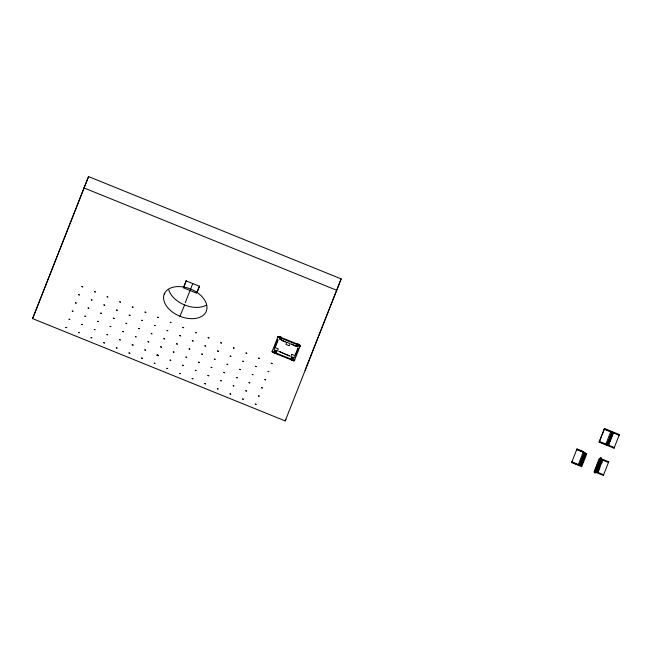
<?xml version="1.0" encoding="UTF-8"?>
<svg xmlns="http://www.w3.org/2000/svg" width="652" height="652" viewBox="0 0 652 652"><rect width="100%" height="100%" fill="white"/><g stroke="black" fill="none" stroke-linecap="round" stroke-linejoin="round"><path stroke-width="0.98" d="M275.503 352.088L274.851 351.094L275.967 351.607L274.899 351.118L275.503 352.276L274.785 352.284L274.916 351.803L274.59 352.3L274.663 351.697L275.739 351.917L274.785 353.107L274.965 352.65M296.986 345.845C297.76 345.25 296.937 344.696 299.358 345.544A0.905 0.587 22.5 0 1 299.985 346.432L300.254 345.788A0.905 0.587 22.5 0 0 299.627 344.908L298.151 344.533M274.981 351.689L275.014 351.102M281.053 338.469C281.46 339.105 278.812 337.646 280.963 338.152L297.165 344.663L296.888 345.381L297.907 345.478M291.803 359.472L291.615 359.928L292.063 358.828C293.261 360.727 290.678 356.546 292.699 358.315C291.314 357.141 292.398 359.399 292.781 358.323M280.963 338.673C281.428 338.836 279.553 337.361 280.702 338.869A0.815 0.53 22.5 0 0 281.232 338.217A0.815 0.53 22.5 0 0 280.034 337.736M274.802 351.395L275.478 351.746L275.087 351.583M291.631 358.176L292.259 358.649M279.83 338.527L280.588 339.105M297.467 345.976L296.603 345.78L297.393 345.038M291.884 358.233L292.357 358.396L291.697 357.972M584.208 452.276L586.001 453.939L583.654 453.751L583.442 454.656L585.227 455.887L582.978 455.601L582.896 456.384L584.591 457.508L582.603 457.142L582.13 457.761L583.956 459.122L581.967 458.763L581.494 459.236L583.32 460.744L581.331 460.377L580.859 460.85L582.684 462.358L580.696 461.991L580.223 462.472L582.057 463.979L580.06 463.613L579.587 464.085L581.421 465.593L579 465.552L579.571 464.892L581.486 465.398L581.462 464.721L579.775 463.596L582.114 463.784L582.097 463.107L580.402 461.975L582.749 462.162L582.733 461.486L581.038 460.361L583.385 460.548L583.369 459.872L581.674 458.747L584.021 458.926L583.996 458.25L582.309 457.125L584.559 457.411L584.632 456.636L582.945 455.512L585.194 455.797L585.268 455.023L583.532 454.045L585.431 454.591L585.895 453.979L584.168 453.148L584.208 452.276L576.841 449.293M608.723 461.812L608.438 462.48L599.18 458.731L594.111 471.665L603.369 475.422L608.723 461.812L601.185 458.755C603.239 459.929 603.369 461.583 600.484 460.573C601.714 462.097 603.133 462.912 599.856 462.186C601.356 463.971 602.179 464.216 599.147 463.947C601.226 465.601 601.16 465.821 598.512 465.561C600.867 467.362 600.101 467.248 598.023 467.264C601.747 469.195 598.088 467.696 597.199 468.951C600.06 470.711 598.503 470.328 596.564 470.573C599.97 472.415 597.15 472.252 595.089 471.673L594.95 472.007M297.41 345.853C298.045 347.606 294.883 344.729 297.312 345.609M285.91 419.252L285.217 420.923L32.6 318.608L88.55 176.578L341.167 278.901L305.136 370.23M88.55 176.578L32.6 318.608M185.282 302.642L192.756 283.579M274.565 353.091L272.748 352.447A0.905 0.587 22.5 0 1 272.12 351.558L277.939 336.758A0.905 0.587 22.5 0 1 278.999 336.554L280.686 337.255L280.572 337.875M274.794 352.585L274.614 353.042L275.429 351.298M274.891 352.357L275.062 351.941M280.743 337.948L280.922 337.491C280.262 339.749 280.458 337.451 280.996 338.453M291.892 358.763L291.452 359.863L291.811 358.624A1.002 0.644 22.5 0 0 293.058 358.69A1.002 0.644 22.5 0 0 291.966 357.598A1.002 0.644 22.5 0 0 291.468 358.592L291.542 359.219M297.768 344.973L297.589 344.24L297.149 345.34L297.744 345.43M297.491 344.949L297.312 345.405L297.76 344.305L297.573 344.884M291.778 358.241L291.697 359.162L292.536 358.747L291.737 360.132L293.376 360.8A0.905 0.587 22.5 0 0 294.427 360.597L300.254 345.788M285.217 420.923L341.167 278.901M571.633 462.57L576.987 448.959L583.467 451.583L578.389 464.517L571.91 461.893L571.633 462.57L581.731 466.661L586.808 453.719L576.702 449.627L576.987 448.959M599.147 442.154L604.502 428.543L619.4 434.574L614.045 448.185L599.147 442.154L604.502 428.543M594.216 472.7L599.93 458.128M594.771 472.488L600.484 457.916M595.17 472.651L600.883 458.079M595.04 473.23L595.846 471.518L597.289 471.779M600.647 458.935L601.177 457.574M601.788 462.227C603.76 461.795 599.848 461.241 600.72 460.133C604.461 461.331 601.552 459.741 600.166 458.739L600.019 459.073M597.99 471.934L596.401 471.388L595.83 472.366M599.897 467.06L598.226 466.555L599.172 466.913M600.525 465.463L598.838 464.933L599.278 465.031M183.725 287.035L186.358 280.678M179.944 316.261A22.706 14.629 22.5 0 0 206.325 311.167L206.871 309.146A22.706 14.629 22.5 0 0 190.62 289.023A22.706 14.629 22.5 0 0 165.209 292.267L164.239 294.117A22.706 14.629 22.5 0 0 179.944 316.261L184.622 304.965A22.706 14.629 22.5 0 0 206.203 305.177M196.977 292.406L198.436 288.869M198.73 288.168L199.61 286.049M277.939 336.758L277.679 337.394A0.905 0.587 22.5 0 1 278.73 337.19C280.653 339.676 281.599 336.367 280.303 337.614M272.12 351.558L272.389 350.915A0.905 0.587 22.5 0 0 273.017 351.803L274.834 352.455M278.73 337.19L278.999 336.554M272.748 352.447L273.017 351.803M279.895 337.638L280.132 337.068M280.336 337.842L280.58 337.223M274.353 353.091L274.614 352.447M280.996 337.092L280.311 338.518L280.27 338.005M280.816 338.119L280.604 339.26L280.042 338.967M291.403 359.912L274.924 353.327L275.584 351.941M281.183 338.82L281.648 337.679M297.548 345.731L297.76 344.101L296.807 345.405M291.183 359.912L291.811 358.576A1.002 0.644 22.5 0 1 291.444 357.606M297.597 344.484L297.834 343.914M292.031 358.681L292.267 358.111M298.062 345.242L297.801 345.878A0.905 0.587 22.5 0 1 298.282 346.22M298.021 345.633L298.477 344.5M292.895 358.706L293.131 358.135M299.358 345.544L299.627 344.908M293.376 360.8L293.644 360.157A0.905 0.587 22.5 0 0 294.696 359.953L294.427 360.597M610.704 431.836L605.773 444.436M611.584 432.194C612.627 430.801 615.162 435.275 611.266 433.23C611.723 434.623 614.339 435.911 610.631 434.851C611.291 436.424 613.499 437.313 609.897 436.571C611.128 438.095 612.546 438.91 609.261 438.185C610.769 439.97 611.592 440.214 608.552 439.945C610.639 441.6 610.574 441.828 607.925 441.559C610.003 443.213 609.938 443.441 607.289 443.181C609.367 444.835 609.302 445.055 606.653 444.794L599.286 441.811M606.515 445.137L607.085 444.159L609.212 444.501L607.387 443.001L607.86 442.521L609.848 442.887L608.023 441.518L608.495 440.907L610.484 441.265L608.789 440.141L608.87 439.366L611.12 439.652L609.286 438.144L609.759 437.671L611.747 438.038L610.06 436.905L610.133 436.131L612.383 436.416L610.557 435.055L611.03 434.436L613.019 434.802L611.323 433.678L611.307 432.993L613.581 433.327L611.723 431.86L604.363 428.877M600.908 459.432L601.185 458.755M619.4 434.574L619.123 435.251L604.225 429.212M614.045 448.185L614.331 447.508L599.424 441.477M603.369 475.422L603.646 474.746L596.115 471.698M164.239 294.117L164.671 293.172M274.704 351.599L275.291 351.526M279.985 338.241C280.539 338.339 279.26 337.842 281.591 339.317M293.082 358.706A1.002 0.644 22.5 0 1 291.468 358.592L291.77 358.274M601.747 462.309C595.936 460.442 606.026 465.365 599.449 463.319C599.799 463.319 600.158 463.499 600.459 463.694M600.484 465.544C601.951 463.287 596.45 463.099 599.856 465.031M597.941 472.015L598.528 471.314L596.841 470.614L596.824 469.937L598.74 470.442L599.204 469.823L597.338 468.617L599.229 469.163L599.701 468.543L597.974 467.712L597.843 466.62L597.476 467.582L598.585 468.266M297.157 344.166L297.597 344.183M280.001 338.005C281.525 340.393 278.437 338.29 280.759 338.755M291.786 357.614A0.815 0.53 22.5 0 0 291.525 358.25L291.713 358.404M274.802 351.477L274.859 351.909M275.633 352.113L275.299 352.186M280.971 337.434L297.524 344.069M291.656 359.276L275.168 352.675M281.11 337.972L281.183 337.443M296.741 345.299L297.524 344.794M292.275 358.999L291.786 358.885M297.035 345.226L297.214 345.193M292.3 358.698L292.471 358.657A0.815 0.53 22.5 0 1 291.525 358.25M599.84 467.182C601.307 464.852 595.838 464.713 599.221 466.653M601.12 461.803C599.318 462.048 599.946 459.106 601.731 460.459M600.468 463.409C598.919 463.8 599.147 460.695 601.095 462.072M597.876 469.872C596.523 470.345 596.49 467.174 598.56 468.543M597.297 471.494C595.626 471.763 596.067 468.812 597.9 470.149M280.417 338.779L280.686 338.804A0.815 0.53 22.5 0 1 279.741 338.07M599.302 465.039L599.824 465.308M83.864 187.874L336.489 290.197M571.771 462.227L579.139 465.21M292.039 359.505L293.644 360.157M156.48 355.055L158.346 355.813M274.631 351.778A1.002 0.644 22.5 0 0 276.252 351.893A1.002 0.644 22.5 0 0 275.136 350.776A1.002 0.644 22.5 0 0 274.631 351.778L275.038 352.047M292.349 358.478L292.479 358.722A0.815 0.53 22.5 0 0 293.001 358.266M276.301 351.762A1.002 0.644 22.5 0 1 274.443 351.086M276.098 351.746A0.815 0.53 22.5 0 1 274.614 351.11M281.387 338.787A1.002 0.644 22.5 0 1 279.789 338.73A1.002 0.644 22.5 0 1 280.221 337.703A1.002 0.644 22.5 0 1 281.387 338.787A1.002 0.644 22.5 0 1 279.561 338.046M280.042 337.589A1.002 0.644 22.5 0 1 281.346 338.135M298.29 345.438A1.002 0.644 22.5 0 1 296.505 345.218M296.611 344.509A1.002 0.644 22.5 0 1 298.306 345.234M296.799 344.59A0.815 0.53 22.5 0 1 297.948 344.875A0.815 0.53 22.5 0 1 297.809 345.65A0.815 0.53 22.5 0 1 296.684 345.234M297.793 343.922A0.815 0.53 22.5 0 1 298.298 344.28M280.042 337.296A0.815 0.53 22.5 0 1 281.346 337.337M184.622 304.965A22.706 14.629 22.5 0 1 168.811 290.034M601.763 460.263A1.345 0.864 22.5 0 1 600.435 458.845M65.844 327.394L66.691 327.679L65.844 327.394M69.047 319.219L69.903 319.513L69.047 319.195M72.25 311.053L73.105 311.338L72.25 311.02M75.453 302.878L76.308 303.172L75.469 302.83M78.656 294.712L79.511 294.997L78.664 294.68M78.468 332.504L79.324 332.797L78.468 332.479M81.859 286.538L82.714 286.831L81.859 286.538M81.671 324.337L82.527 324.623L81.671 324.337M84.874 316.163L85.73 316.456L84.882 316.138M88.077 307.997L88.933 308.282L88.085 307.964M91.288 299.822L92.136 300.116L91.296 299.773M91.093 337.622L91.948 337.907L91.109 337.565M94.491 291.656L95.339 291.941L94.491 291.656M94.295 329.447L95.151 329.741L94.304 329.423M97.507 321.281L98.354 321.566L97.507 321.281M100.71 313.107L101.557 313.4L100.71 313.082M103.912 304.94L104.768 305.226L103.912 304.908M103.725 342.732L104.573 343.025L103.725 342.707M107.115 296.766L107.971 297.059L107.124 296.741M106.928 334.566L107.776 334.851L106.936 334.509M110.131 326.391L110.987 326.685L110.131 326.367M113.334 318.225L114.19 318.51L113.334 318.225M116.537 310.05L117.393 310.344L116.545 310.026M116.349 347.85L117.205 348.135L116.349 347.818M119.74 301.884L120.596 302.169L119.748 301.852M119.552 339.676L120.408 339.969L119.56 339.651M122.755 331.509L123.611 331.795L122.772 331.452M125.958 323.335L126.814 323.628L125.966 323.31M129.161 315.169L130.017 315.454L129.161 315.169M128.974 352.96L129.829 353.254L128.974 352.96M132.372 306.994L133.22 307.288L132.38 306.945M132.177 344.794L133.032 345.079L132.177 344.794M135.38 336.619L136.235 336.913L135.388 336.595M138.591 328.453L139.438 328.738L138.599 328.396M141.794 320.279L142.649 320.572L141.794 320.254M141.598 358.078L142.454 358.364L141.606 358.046M144.997 312.112L145.852 312.398L144.997 312.112M144.809 349.904L145.657 350.197L144.809 349.904M148.012 341.738L148.868 342.023L148.012 341.705M151.215 333.563L152.071 333.857L151.223 333.514M154.418 325.397L155.274 325.682L154.434 325.34M154.231 363.188L155.086 363.482L154.239 363.14M157.621 317.222L158.477 317.516L157.629 317.198M157.434 355.022L158.289 355.307L157.434 354.99M160.636 346.848L161.492 347.141L160.636 346.848M163.839 338.681L164.695 338.967L163.848 338.649M167.042 330.507L167.898 330.8L167.051 330.482M166.855 368.307L167.711 368.592L166.863 368.274M170.245 322.341L171.101 322.626L170.262 322.284M170.058 360.132L170.914 360.426L170.074 360.083M173.261 351.966L174.117 352.251L173.269 351.933M176.464 343.791L177.32 344.085L176.464 343.791M179.675 335.625L180.522 335.91L179.675 335.593M179.479 373.417L180.335 373.71L179.487 373.392M182.878 327.451L183.734 327.744L182.878 327.426M182.682 365.25L183.538 365.536L182.69 365.218M185.893 357.076L186.741 357.369L185.901 357.027M189.096 348.91L189.952 349.195L189.096 348.877M192.299 340.735L193.155 341.029L192.299 340.735M192.112 378.535L192.959 378.82L192.112 378.535M195.502 332.569L196.358 332.854L195.51 332.536M195.315 370.36L196.17 370.654L195.315 370.336M198.518 362.194L199.373 362.479L198.518 362.162M201.721 354.02L202.576 354.313L201.737 353.971M204.924 345.853L205.779 346.139L204.932 345.821M204.736 383.645L205.592 383.938L204.736 383.62M208.127 337.679L208.982 337.972L208.127 337.679M207.939 375.479L208.795 375.764L207.939 375.479M211.142 367.304L211.998 367.598L211.15 367.28M214.345 359.138L215.201 359.423L214.353 359.105M217.548 350.963L218.404 351.257L217.548 350.963M217.36 388.763L218.216 389.048L217.377 388.706M220.759 342.797L221.607 343.082L220.759 342.765M220.563 380.589L221.419 380.882L220.572 380.564M223.766 372.422L224.622 372.708L223.766 372.422M226.977 364.248L227.825 364.541L226.977 364.223M230.18 356.082L231.036 356.367L230.18 356.049M229.985 393.873L230.841 394.167L229.993 393.849M233.383 347.907L234.239 348.201L233.392 347.858M233.196 385.707L234.044 385.992L233.204 385.65M236.399 377.532L237.255 377.826L236.399 377.532M239.602 369.366L240.458 369.651L239.602 369.366M242.805 361.192L243.661 361.485L242.821 361.143M242.617 398.991L243.473 399.277L242.617 398.959M246.008 353.025L246.863 353.311L246.016 352.993M245.82 390.817L246.676 391.11L245.82 390.792M249.023 382.651L249.879 382.936L249.031 382.618M252.226 374.476L253.082 374.77L252.234 374.452M255.429 366.31L256.285 366.595L255.429 366.31M255.242 404.101L256.097 404.395L255.242 404.101M258.64 358.135L259.488 358.429L258.64 358.111M258.445 395.935L259.3 396.22L258.453 395.903M261.648 387.761L262.503 388.054L261.664 387.712M264.859 379.594L265.706 379.88L264.867 379.537M268.062 371.42L268.909 371.713L268.062 371.395M271.265 363.254L272.12 363.539L271.265 363.254M186.13 280.898L183.416 287.817L196.668 293.188L199.382 286.261L186.13 280.898M277.719 339.822L275.046 346.628L275.47 346.799L278.135 339.994L277.719 339.822M274.94 347.532L274.084 349.708L277.45 351.069L278.306 348.893L274.94 347.532M281.297 340.01L285.405 341.982L281.297 340.01M279.032 351.395L289.447 355.935L279.032 351.395M286.774 342.227L285.918 344.403L289.284 345.764L290.14 343.588L286.774 342.227M291.403 344.101L295.503 346.073L291.403 344.101M291.77 354.346L290.914 356.53L294.288 357.891L295.136 355.715L291.77 354.346M297.923 348.005L295.25 354.81L295.674 354.981L298.339 348.176L297.923 348.005M296.627 345.552A1.002 0.644 22.5 0 0 298.225 345.609A1.002 0.644 22.5 0 0 297.051 344.517A1.002 0.644 22.5 0 0 296.627 345.552"/></g></svg>
